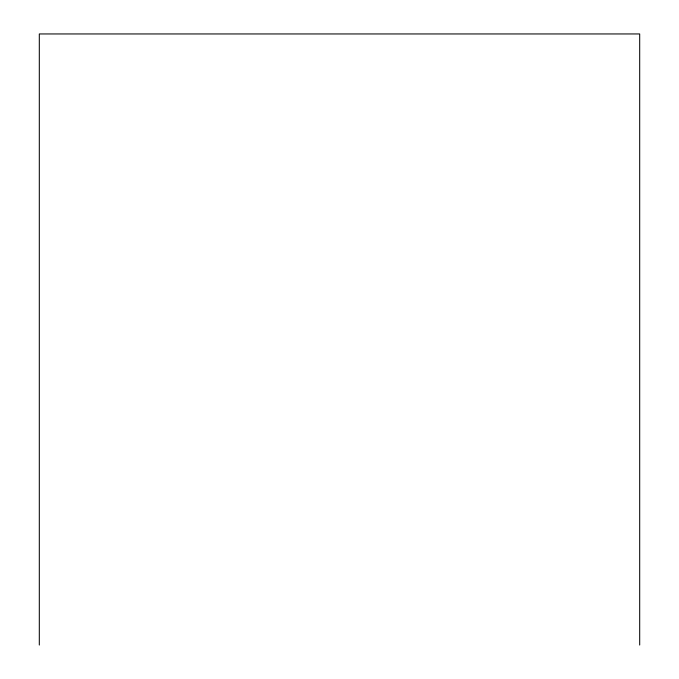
<?xml version="1.0" encoding="UTF-8"?>
<svg xmlns="http://www.w3.org/2000/svg" width="679" height="679" viewBox="0 0 679 679"><rect width="100%" height="100%" fill="white"/><g stroke="black" fill="none" stroke-linecap="round" stroke-linejoin="round"><path stroke-width="1.02" d="M639.694 645.05L639.694 33.95L39.306 33.95L39.306 645.05"/></g></svg>
